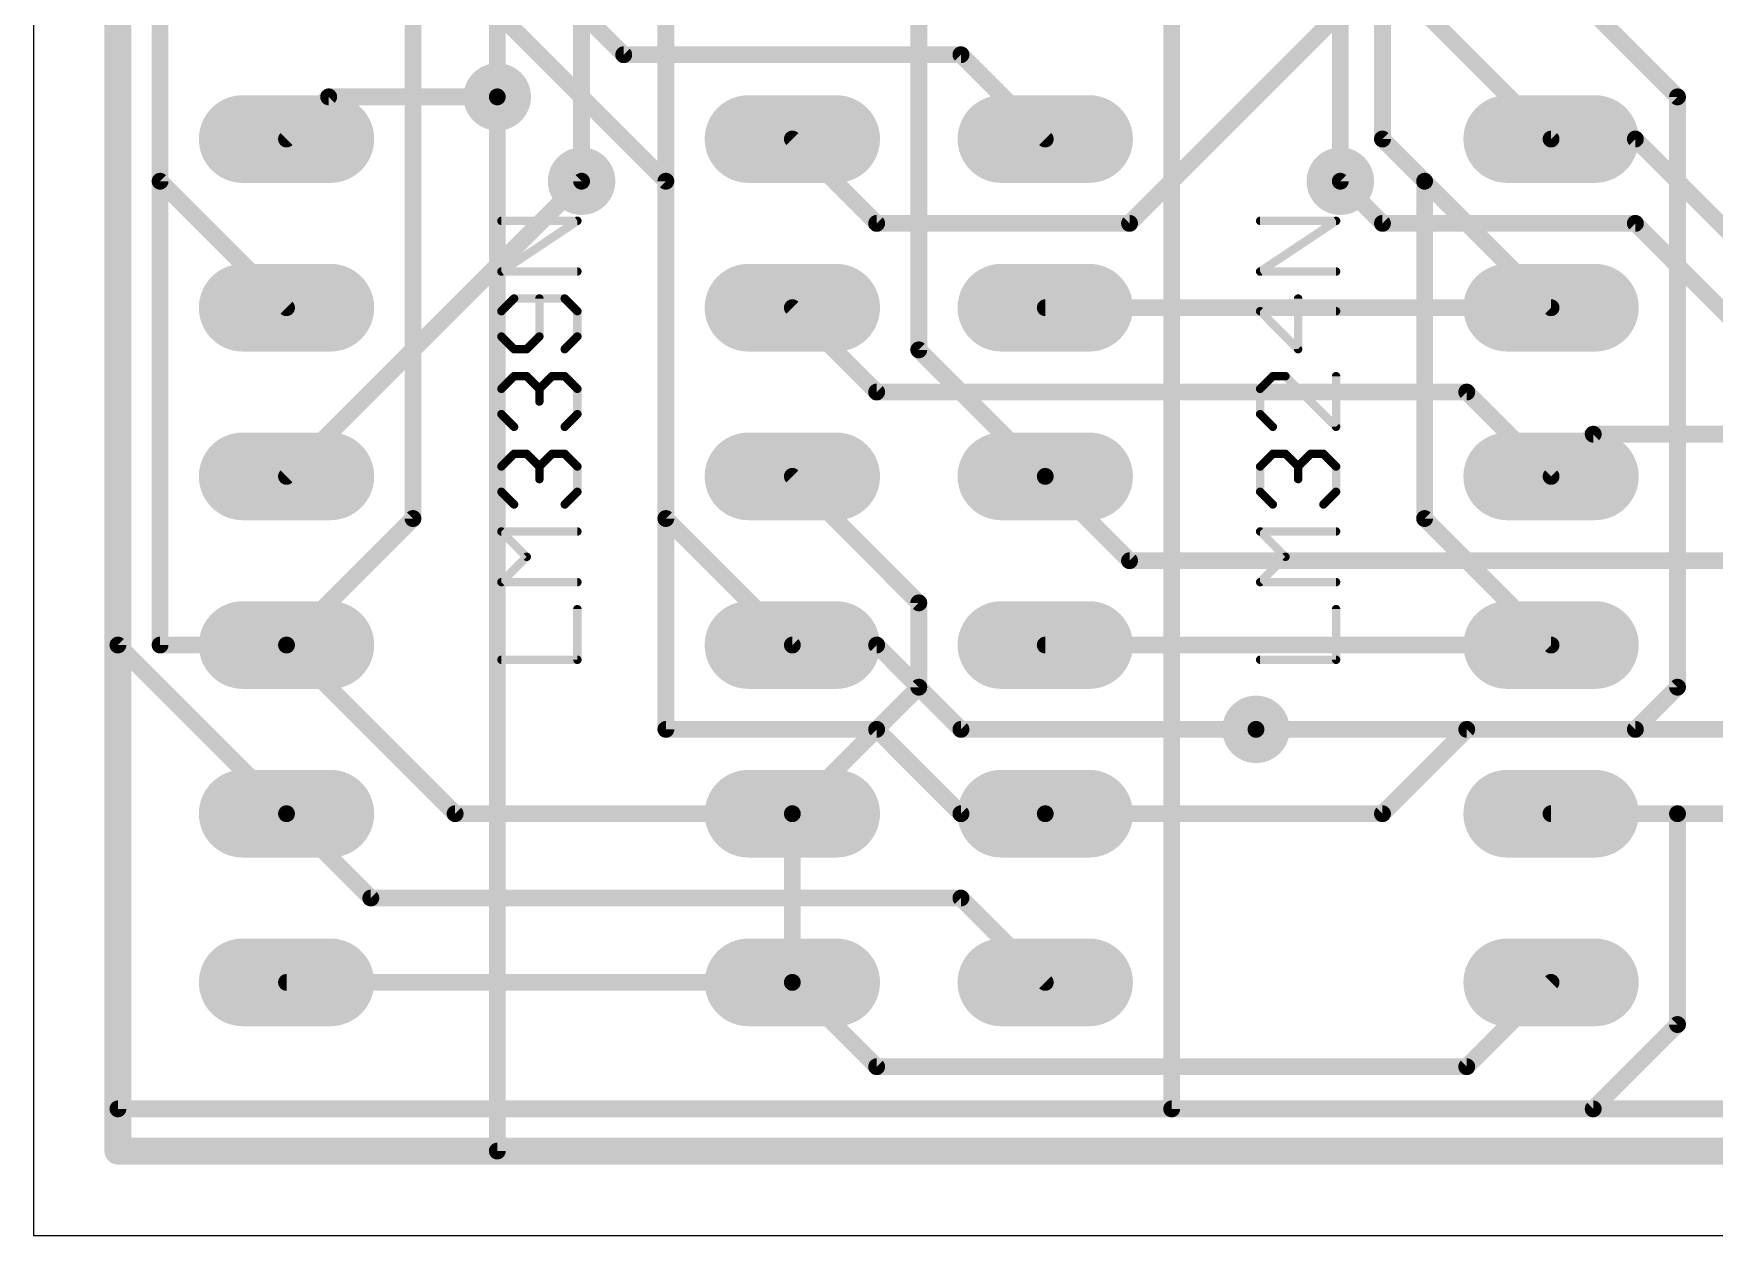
# Model space of a CAD drawing. Extents: x 0 to 1.69, y 0 to 1.95.
# Drawn here: x 0 to 0.997, y 0 to 0.713 of the extents above; entities that cross this region are included whole.
import ezdxf

# ---------------------------------------------------------------- set-up
doc = ezdxf.new("R2010")
doc.units = 0
for name, color, linetype in [('1', 22, 'CONTINUOUS'), ('16', 175, 'CONTINUOUS'), ('17', 82, 'CONTINUOUS'), ('18', 82, 'CONTINUOUS'), ('20', 7, 'CONTINUOUS'), ('23', 7, 'CONTINUOUS'), ('27', 253, 'CONTINUOUS')]:
    doc.layers.add(name, color=color, linetype=linetype)

# ---------------------------------------------------------------- blocks, each defined once
blk = doc.blocks.new('LONGP100')
at = {"const_width": 1}
blk.add_lwpolyline([(-0.5, 0), (0.5, 0)], dxfattribs=at)
at = {"const_width": 0.5}
for points in [[(-0.5, 0.25, 1), (-0.5, -0.25)], [(0.5, -0.25, 1), (0.5, 0.25)]]:
    blk.add_lwpolyline(points, format="xyb", dxfattribs=at)
blk = doc.blocks.new('ROUNDV')
at = {"const_width": 0.5}
blk.add_lwpolyline([(0, -0.25, 1), (0, 0.25, 1), (0, -0.25)], format="xyb", dxfattribs=at)

msp = doc.modelspace()

# ---------------------------------------------------------------- linework, layer by layer
at = {"layer": '1'}
for points, const_width in [([(0.05, 0.05), (0.05, 1.85)], 0.016), ([(0.05, 0.075), (0.05, 1)], 0.01), ([(0.075, 0.35), (0.075, 0.9)], 0.01), ([(0.35, 0.7), (0.2, 0.85)], 0.01), ([(0.375, 0.625), (0.2, 0.8)], 0.01), ([(0.85, 0.8), (0.65, 0.6)], 0.01), ([(0.55, 0.7), (0.35, 0.7)], 0.01), ([(0.6, 0.65), (0.55, 0.7)], 0.01), ([(0.175, 0.675), (0.15, 0.65)], 0.01), ([(0.275, 0.675), (0.175, 0.675)], 0.01), ([(0.5, 0.6), (0.45, 0.65)], 0.01), ([(0.9, 0.65), (0.95, 0.65)], 0.01), ([(0.95, 0.65), (1.025, 0.575)], 0.01), ([(0.325, 0.625), (0.15, 0.45)], 0.01), ([(0.375, 0.3), (0.375, 0.625)], 0.01), ([(0.8, 0.6), (0.775, 0.625)], 0.01), ([(0.65, 0.6), (0.5, 0.6)], 0.01), ([(0.95, 0.6), (0.8, 0.6)], 0.01), ([(1.025, 0.525), (0.95, 0.6)], 0.01), ([(0.5, 0.5), (0.45, 0.55)], 0.01), ([(0.9, 0.55), (0.6, 0.55)], 0.01), ([(0.85, 0.5), (0.5, 0.5)], 0.01), ([(0.9, 0.45), (0.85, 0.5)], 0.01), ([(0.925, 0.475), (0.9, 0.45)], 0.01), ([(1.1, 0.475), (0.925, 0.475)], 0.01), ([(0.65, 0.4), (0.6, 0.45)], 0.01), ([(1.05, 0.4), (0.65, 0.4)], 0.01), ([(0.15, 0.35), (0.075, 0.35)], 0.01), ([(0.25, 0.25), (0.15, 0.35)], 0.01), ([(0.45, 0.35), (0.5, 0.35)], 0.01), ([(0.5, 0.35), (0.55, 0.3)], 0.01), ([(0.9, 0.35), (0.6, 0.35)], 0.01), ([(0.5, 0.3), (0.375, 0.3)], 0.01), ([(0.55, 0.25), (0.5, 0.3)], 0.01), ([(0.55, 0.3), (0.725, 0.3)], 0.01), ([(0.85, 0.3), (0.8, 0.25)], 0.01), ([(1.325, 0.3), (0.85, 0.3)], 0.01), ([(0.2, 0.2), (0.15, 0.25)], 0.01), ([(0.45, 0.25), (0.25, 0.25)], 0.01), ([(0.6, 0.25), (0.55, 0.25)], 0.01), ([(0.8, 0.25), (0.6, 0.25)], 0.01), ([(0.975, 0.25), (0.9, 0.25)], 0.01), ([(1.35, 0.25), (0.975, 0.25)], 0.01), ([(0.975, 0.25), (0.975, 0.125)], 0.01), ([(0.55, 0.2), (0.2, 0.2)], 0.01), ([(0.6, 0.15), (0.55, 0.2)], 0.01), ([(0.45, 0.15), (0.15, 0.15)], 0.01), ([(0.45, 0.15), (0.5, 0.1)], 0.01), ([(0.85, 0.1), (0.9, 0.15)], 0.01), ([(0.975, 0.125), (0.925, 0.075)], 0.01), ([(0.5, 0.1), (0.85, 0.1)], 0.01), ([(0.925, 0.075), (0.05, 0.075)], 0.01), ([(1.6, 0.05), (0.05, 0.05)], 0.016)]:
    msp.add_lwpolyline(points, dxfattribs=dict(at, const_width=const_width))
for points, const_width in [([(0.35, 0.7025, 1), (0.35, 0.6975)], 0.005), ([(0.348232, 0.698232, 1), (0.351768, 0.701768)], 0.005), ([(0.551768, 0.701768, 1), (0.548232, 0.698232)], 0.005), ([(0.55, 0.6975, 1), (0.55, 0.7025)], 0.005), ([(0.175, 0.6775, 1), (0.175, 0.6725)], 0.005), ([(0.176768, 0.673232, 1), (0.173232, 0.676768)], 0.005), ([(0.275, 0.6725, 1), (0.275, 0.6775)], 0.005), ([(0.148232, 0.651768, 1), (0.151768, 0.648232)], 0.005), ([(0.451768, 0.651768, 1), (0.448232, 0.648232)], 0.005), ([(0.598232, 0.648232, 1), (0.601768, 0.651768)], 0.005), ([(0.9, 0.6525, 1), (0.9, 0.6475)], 0.005), ([(0.951768, 0.651768, 1), (0.948232, 0.648232)], 0.005), ([(0.95, 0.6475, 1), (0.95, 0.6525)], 0.005), ([(0.326768, 0.623232, 1), (0.323232, 0.626768)], 0.005), ([(0.3775, 0.625, 1), (0.3725, 0.625)], 0.005), ([(0.373232, 0.623232, 1), (0.376768, 0.626768)], 0.005), ([(0.776768, 0.626768, 1), (0.773232, 0.623232)], 0.005), ([(0.5, 0.6025, 1), (0.5, 0.5975)], 0.005), ([(0.498232, 0.598232, 1), (0.501768, 0.601768)], 0.005), ([(0.648232, 0.601768, 1), (0.651768, 0.598232)], 0.005), ([(0.65, 0.5975, 1), (0.65, 0.6025)], 0.005), ([(0.8, 0.6025, 1), (0.8, 0.5975)], 0.005), ([(0.798232, 0.598232, 1), (0.801768, 0.601768)], 0.005), ([(0.951768, 0.601768, 1), (0.948232, 0.598232)], 0.005), ([(0.95, 0.5975, 1), (0.95, 0.6025)], 0.005), ([(0.451768, 0.551768, 1), (0.448232, 0.548232)], 0.005), ([(0.6, 0.5525, 1), (0.6, 0.5475)], 0.005), ([(0.9, 0.5475, 1), (0.9, 0.5525)], 0.005), ([(0.5, 0.5025, 1), (0.5, 0.4975)], 0.005), ([(0.498232, 0.498232, 1), (0.501768, 0.501768)], 0.005), ([(0.851768, 0.501768, 1), (0.848232, 0.498232)], 0.005), ([(0.85, 0.4975, 1), (0.85, 0.5025)], 0.005), ([(0.925, 0.4775, 1), (0.925, 0.4725)], 0.005), ([(0.926768, 0.473232, 1), (0.923232, 0.476768)], 0.005), ([(0.148232, 0.451768, 1), (0.151768, 0.448232)], 0.005), ([(0.601768, 0.451768, 1), (0.598232, 0.448232)], 0.005), ([(0.898232, 0.451768, 1), (0.901768, 0.448232)], 0.005), ([(0.898232, 0.448232, 1), (0.901768, 0.451768)], 0.005), ([(0.65, 0.4025, 1), (0.65, 0.3975)], 0.005), ([(0.648232, 0.398232, 1), (0.651768, 0.401768)], 0.005), ([(0.075, 0.3525, 1), (0.075, 0.3475)], 0.005), ([(0.0725, 0.35, 1), (0.0775, 0.35)], 0.005), ([(0.151768, 0.351768, 1), (0.148232, 0.348232)], 0.005), ([(0.15, 0.3475, 1), (0.15, 0.3525)], 0.005), ([(0.45, 0.3525, 1), (0.45, 0.3475)], 0.005), ([(0.501768, 0.351768, 1), (0.498232, 0.348232)], 0.005), ([(0.5, 0.3475, 1), (0.5, 0.3525)], 0.005), ([(0.6, 0.3525, 1), (0.6, 0.3475)], 0.005), ([(0.9, 0.3475, 1), (0.9, 0.3525)], 0.005), ([(0.375, 0.3025, 1), (0.375, 0.2975)], 0.005), ([(0.3725, 0.3, 1), (0.3775, 0.3)], 0.005), ([(0.501768, 0.301768, 1), (0.498232, 0.298232)], 0.005), ([(0.5, 0.2975, 1), (0.5, 0.3025)], 0.005), ([(0.55, 0.3025, 1), (0.55, 0.2975)], 0.005), ([(0.548232, 0.298232, 1), (0.551768, 0.301768)], 0.005), ([(0.725, 0.2975, 1), (0.725, 0.3025)], 0.005), ([(0.85, 0.3025, 1), (0.85, 0.2975)], 0.005), ([(0.851768, 0.298232, 1), (0.848232, 0.301768)], 0.005), ([(0.151768, 0.251768, 1), (0.148232, 0.248232)], 0.005), ([(0.25, 0.2525, 1), (0.25, 0.2475)], 0.005), ([(0.248232, 0.248232, 1), (0.251768, 0.251768)], 0.005), ([(0.45, 0.2475, 1), (0.45, 0.2525)], 0.005), ([(0.55, 0.2525, 1), (0.55, 0.2475)], 0.005), ([(0.548232, 0.248232, 1), (0.551768, 0.251768)], 0.005), ([(0.6, 0.2525, 1), (0.6, 0.2475)], 0.005), ([(0.6, 0.2475, 1), (0.6, 0.2525)], 0.005), ([(0.798232, 0.251768, 1), (0.801768, 0.248232)], 0.005), ([(0.8, 0.2475, 1), (0.8, 0.2525)], 0.005), ([(0.9, 0.2525, 1), (0.9, 0.2475)], 0.005), ([(0.975, 0.2525, 1), (0.975, 0.2475)], 0.005), ([(0.9775, 0.25, 1), (0.9725, 0.25)], 0.005), ([(0.975, 0.2475, 1), (0.975, 0.2525)], 0.005), ([(0.2, 0.2025, 1), (0.2, 0.1975)], 0.005), ([(0.198232, 0.198232, 1), (0.201768, 0.201768)], 0.005), ([(0.551768, 0.201768, 1), (0.548232, 0.198232)], 0.005), ([(0.55, 0.1975, 1), (0.55, 0.2025)], 0.005), ([(0.15, 0.1525, 1), (0.15, 0.1475)], 0.005), ([(0.451768, 0.151768, 1), (0.448232, 0.148232)], 0.005), ([(0.45, 0.1475, 1), (0.45, 0.1525)], 0.005), ([(0.598232, 0.148232, 1), (0.601768, 0.151768)], 0.005), ([(0.901768, 0.148232, 1), (0.898232, 0.151768)], 0.005), ([(0.976768, 0.123232, 1), (0.973232, 0.126768)], 0.005), ([(0.9725, 0.125, 1), (0.9775, 0.125)], 0.005), ([(0.5, 0.1025, 1), (0.5, 0.0975)], 0.005), ([(0.498232, 0.098232, 1), (0.501768, 0.101768)], 0.005), ([(0.848232, 0.101768, 1), (0.851768, 0.098232)], 0.005), ([(0.85, 0.0975, 1), (0.85, 0.1025)], 0.005), ([(0.05, 0.0775, 1), (0.05, 0.0725)], 0.005), ([(0.925, 0.0725, 1), (0.925, 0.0775)], 0.005), ([(0.0475, 0.075, 1), (0.0525, 0.075)], 0.005), ([(0.923232, 0.076768, 1), (0.926768, 0.073232)], 0.005), ([(0.05, 0.054, 1), (0.05, 0.046)], 0.008), ([(0.046, 0.05, 1), (0.054, 0.05)], 0.008)]:
    msp.add_lwpolyline(points, format="xyb", dxfattribs=dict(at, const_width=const_width))
at = {"layer": '16'}
for points, const_width in [([(0.05, 0.05), (0.05, 1.85)], 0.016), ([(0.8, 0.65), (0.8, 1.5)], 0.01), ([(0.05, 0.35), (0.05, 1.3)], 0.01), ([(0.075, 1.225), (0.075, 0.625)], 0.01), ([(0.525, 0.525), (0.525, 1.225)], 0.01), ([(0.375, 1.125), (0.375, 0.425)], 0.01), ([(0.225, 0.425), (0.225, 0.9)], 0.01), ([(0.275, 0.85), (0.275, 0.675)], 0.01), ([(0.775, 0.625), (0.775, 0.825)], 0.01), ([(0.325, 0.775), (0.325, 0.625)], 0.01), ([(0.675, 0.775), (0.675, 0.075)], 0.01), ([(0.975, 0.675), (0.9, 0.75)], 0.01), ([(0.9, 0.65), (0.825, 0.725)], 0.01), ([(0.275, 0.675), (0.275, 0.05)], 0.01), ([(0.975, 0.325), (0.975, 0.675)], 0.01), ([(0.825, 0.625), (0.8, 0.65)], 0.01), ([(0.075, 0.625), (0.15, 0.55)], 0.01), ([(0.9, 0.55), (0.825, 0.625)], 0.01), ([(0.825, 0.625), (0.825, 0.425)], 0.01), ([(0.6, 0.45), (0.525, 0.525)], 0.01), ([(0.525, 0.375), (0.45, 0.45)], 0.01), ([(0.15, 0.35), (0.225, 0.425)], 0.01), ([(0.375, 0.425), (0.45, 0.35)], 0.01), ([(0.825, 0.425), (0.9, 0.35)], 0.01), ([(0.525, 0.325), (0.525, 0.375)], 0.01), ([(0.15, 0.25), (0.05, 0.35)], 0.01), ([(0.45, 0.25), (0.525, 0.325)], 0.01), ([(0.95, 0.3), (0.975, 0.325)], 0.01), ([(0.725, 0.3), (0.95, 0.3)], 0.01), ([(0.45, 0.15), (0.45, 0.25)], 0.01), ([(0.675, 0.075), (1.075, 0.075)], 0.01), ([(1.6, 0.05), (0.05, 0.05)], 0.016), ([(0.275, 0.05), (1.1, 0.05)], 0.01)]:
    msp.add_lwpolyline(points, dxfattribs=dict(at, const_width=const_width))
for points, const_width in [([(0.2775, 0.675, 1), (0.2725, 0.675)], 0.005), ([(0.9775, 0.675, 1), (0.9725, 0.675)], 0.005), ([(0.973232, 0.673232, 1), (0.976768, 0.676768)], 0.005), ([(0.2725, 0.675, 1), (0.2775, 0.675)], 0.005), ([(0.801768, 0.651768, 1), (0.798232, 0.648232)], 0.005), ([(0.7975, 0.65, 1), (0.8025, 0.65)], 0.005), ([(0.898232, 0.648232, 1), (0.901768, 0.651768)], 0.005), ([(0.076768, 0.626768, 1), (0.073232, 0.623232)], 0.005), ([(0.826768, 0.626768, 1), (0.823232, 0.623232)], 0.005), ([(0.8275, 0.625, 1), (0.8225, 0.625)], 0.005), ([(0.823232, 0.623232, 1), (0.826768, 0.626768)], 0.005), ([(0.0725, 0.625, 1), (0.0775, 0.625)], 0.005), ([(0.3225, 0.625, 1), (0.3275, 0.625)], 0.005), ([(0.7725, 0.625, 1), (0.7775, 0.625)], 0.005), ([(0.148232, 0.548232, 1), (0.151768, 0.551768)], 0.005), ([(0.898232, 0.548232, 1), (0.901768, 0.551768)], 0.005), ([(0.526768, 0.526768, 1), (0.523232, 0.523232)], 0.005), ([(0.5225, 0.525, 1), (0.5275, 0.525)], 0.005), ([(0.451768, 0.451768, 1), (0.448232, 0.448232)], 0.005), ([(0.598232, 0.448232, 1), (0.601768, 0.451768)], 0.005), ([(0.226768, 0.423232, 1), (0.223232, 0.426768)], 0.005), ([(0.376768, 0.426768, 1), (0.373232, 0.423232)], 0.005), ([(0.826768, 0.426768, 1), (0.823232, 0.423232)], 0.005), ([(0.2225, 0.425, 1), (0.2275, 0.425)], 0.005), ([(0.3725, 0.425, 1), (0.3775, 0.425)], 0.005), ([(0.8225, 0.425, 1), (0.8275, 0.425)], 0.005), ([(0.5275, 0.375, 1), (0.5225, 0.375)], 0.005), ([(0.523232, 0.373232, 1), (0.526768, 0.376768)], 0.005), ([(0.051768, 0.351768, 1), (0.048232, 0.348232)], 0.005), ([(0.0475, 0.35, 1), (0.0525, 0.35)], 0.005), ([(0.148232, 0.351768, 1), (0.151768, 0.348232)], 0.005), ([(0.448232, 0.348232, 1), (0.451768, 0.351768)], 0.005), ([(0.898232, 0.348232, 1), (0.901768, 0.351768)], 0.005), ([(0.526768, 0.323232, 1), (0.523232, 0.326768)], 0.005), ([(0.976768, 0.323232, 1), (0.973232, 0.326768)], 0.005), ([(0.5225, 0.325, 1), (0.5275, 0.325)], 0.005), ([(0.9725, 0.325, 1), (0.9775, 0.325)], 0.005), ([(0.725, 0.3025, 1), (0.725, 0.2975)], 0.005), ([(0.948232, 0.301768, 1), (0.951768, 0.298232)], 0.005), ([(0.95, 0.2975, 1), (0.95, 0.3025)], 0.005), ([(0.148232, 0.248232, 1), (0.151768, 0.251768)], 0.005), ([(0.4525, 0.25, 1), (0.4475, 0.25)], 0.005), ([(0.448232, 0.251768, 1), (0.451768, 0.248232)], 0.005), ([(0.4475, 0.15, 1), (0.4525, 0.15)], 0.005), ([(0.675, 0.0775, 1), (0.675, 0.0725)], 0.005), ([(0.6725, 0.075, 1), (0.6775, 0.075)], 0.005), ([(0.05, 0.054, 1), (0.05, 0.046)], 0.008), ([(0.046, 0.05, 1), (0.054, 0.05)], 0.008), ([(0.275, 0.0525, 1), (0.275, 0.0475)], 0.005), ([(0.2725, 0.05, 1), (0.2775, 0.05)], 0.005)]:
    msp.add_lwpolyline(points, format="xyb", dxfattribs=dict(at, const_width=const_width))
at = {"layer": '20'}
for p, q in [((0, 1.949606), (0, 0)), ((0, 0), (1.687008, 0))]:
    msp.add_line(p, q, dxfattribs=at)
at = {"layer": '23'}
for p in [(0.3, 0.45), (0.75, 0.45)]:
    msp.add_point(p, dxfattribs=at)
at = {"layer": '27', "const_width": 0.005}
for points in [[(0.277462, 0.57146), (0.3225, 0.601486)], [(0.3225, 0.601486), (0.277462, 0.601486)], [(0.727462, 0.57146), (0.7725, 0.601486)], [(0.7725, 0.601486), (0.727462, 0.601486)], [(0.3225, 0.57146), (0.277462, 0.57146)], [(0.7725, 0.57146), (0.727462, 0.57146)], [(0.284968, 0.555446), (0.277462, 0.54794)], [(0.277462, 0.54794), (0.277462, 0.532927)], [(0.314994, 0.555446), (0.284968, 0.555446)], [(0.299981, 0.532927), (0.299981, 0.555446)], [(0.3225, 0.54794), (0.314994, 0.555446)], [(0.3225, 0.532927), (0.3225, 0.54794)], [(0.7725, 0.54794), (0.727462, 0.54794)], [(0.727462, 0.54794), (0.749981, 0.525421)], [(0.749981, 0.525421), (0.749981, 0.555446)], [(0.277462, 0.532927), (0.284968, 0.525421)], [(0.292474, 0.525421), (0.299981, 0.532927)], [(0.314994, 0.525421), (0.3225, 0.532927)], [(0.284968, 0.525421), (0.292474, 0.525421)], [(0.277462, 0.501901), (0.284968, 0.509407)], [(0.284968, 0.509407), (0.292474, 0.509407)], [(0.292474, 0.509407), (0.299981, 0.501901)], [(0.299981, 0.501901), (0.307487, 0.509407)], [(0.307487, 0.509407), (0.314994, 0.509407)], [(0.314994, 0.509407), (0.3225, 0.501901)], [(0.734968, 0.509407), (0.727462, 0.501901)], [(0.742474, 0.509407), (0.734968, 0.509407)], [(0.7725, 0.479382), (0.742474, 0.509407)], [(0.7725, 0.509407), (0.7725, 0.479382)], [(0.277462, 0.486888), (0.277462, 0.501901)], [(0.299981, 0.501901), (0.299981, 0.494394)], [(0.3225, 0.501901), (0.3225, 0.486888)], [(0.727462, 0.501901), (0.727462, 0.486888)], [(0.284968, 0.479382), (0.277462, 0.486888)], [(0.3225, 0.486888), (0.314994, 0.479382)], [(0.727462, 0.486888), (0.734968, 0.479382)], [(0.277462, 0.455862), (0.284968, 0.463368)], [(0.284968, 0.463368), (0.292474, 0.463368)], [(0.292474, 0.463368), (0.299981, 0.455862)], [(0.299981, 0.455862), (0.307487, 0.463368)], [(0.307487, 0.463368), (0.314994, 0.463368)], [(0.314994, 0.463368), (0.3225, 0.455862)], [(0.727462, 0.455862), (0.734968, 0.463368)], [(0.734968, 0.463368), (0.742474, 0.463368)], [(0.742474, 0.463368), (0.749981, 0.455862)], [(0.749981, 0.455862), (0.757487, 0.463368)], [(0.757487, 0.463368), (0.764994, 0.463368)], [(0.764994, 0.463368), (0.7725, 0.455862)], [(0.277462, 0.440849), (0.277462, 0.455862)], [(0.299981, 0.455862), (0.299981, 0.448355)], [(0.3225, 0.455862), (0.3225, 0.440849)], [(0.727462, 0.440849), (0.727462, 0.455862)], [(0.749981, 0.455862), (0.749981, 0.448355)], [(0.7725, 0.455862), (0.7725, 0.440849)], [(0.284968, 0.433342), (0.277462, 0.440849)], [(0.3225, 0.440849), (0.314994, 0.433342)], [(0.734968, 0.433342), (0.727462, 0.440849)], [(0.7725, 0.440849), (0.764994, 0.433342)], [(0.292474, 0.402316), (0.277462, 0.417329)], [(0.277462, 0.417329), (0.3225, 0.417329)], [(0.742474, 0.402316), (0.727462, 0.417329)], [(0.727462, 0.417329), (0.7725, 0.417329)], [(0.277462, 0.387303), (0.292474, 0.402316)], [(0.727462, 0.387303), (0.742474, 0.402316)], [(0.3225, 0.387303), (0.277462, 0.387303)], [(0.7725, 0.387303), (0.727462, 0.387303)], [(0.3225, 0.341264), (0.3225, 0.371289)], [(0.7725, 0.341264), (0.7725, 0.371289)], [(0.277462, 0.341264), (0.3225, 0.341264)], [(0.727462, 0.341264), (0.7725, 0.341264)]]:
    msp.add_lwpolyline(points, dxfattribs=at)
at = {"layer": '27', "const_width": 0.0025}
for points in [[(0.277462, 0.602736, 1), (0.277462, 0.600236)], [(0.323193, 0.600446, 1), (0.321807, 0.602526)], [(0.3225, 0.600236, 1), (0.3225, 0.602736)], [(0.727462, 0.602736, 1), (0.727462, 0.600236)], [(0.773193, 0.600446, 1), (0.771807, 0.602526)], [(0.7725, 0.600236, 1), (0.7725, 0.602736)], [(0.276768, 0.5725, 1), (0.278155, 0.57042)], [(0.277462, 0.57271, 1), (0.277462, 0.57021)], [(0.3225, 0.57021, 1), (0.3225, 0.57271)], [(0.726768, 0.5725, 1), (0.728155, 0.57042)], [(0.727462, 0.57271, 1), (0.727462, 0.57021)], [(0.7725, 0.57021, 1), (0.7725, 0.57271)], [(0.278712, 0.54794, 1), (0.276212, 0.54794)], [(0.276578, 0.548824, 1), (0.278345, 0.547056)], [(0.284968, 0.556696, 1), (0.284968, 0.554196)], [(0.285852, 0.554563, 1), (0.284084, 0.55633)], [(0.301231, 0.555446, 1), (0.298731, 0.555446)], [(0.315877, 0.55633, 1), (0.31411, 0.554563)], [(0.314994, 0.554196, 1), (0.314994, 0.556696)], [(0.32375, 0.54794, 1), (0.32125, 0.54794)], [(0.321616, 0.547056, 1), (0.323384, 0.548824)], [(0.727462, 0.54919, 1), (0.727462, 0.54669)], [(0.728345, 0.548824, 1), (0.726578, 0.547056)], [(0.751231, 0.555446, 1), (0.748731, 0.555446)], [(0.7725, 0.54669, 1), (0.7725, 0.54919)], [(0.278345, 0.533811, 1), (0.276578, 0.532043)], [(0.276212, 0.532927, 1), (0.278712, 0.532927)], [(0.298731, 0.532927, 1), (0.301231, 0.532927)], [(0.300865, 0.532043, 1), (0.299097, 0.533811)], [(0.32125, 0.532927, 1), (0.32375, 0.532927)], [(0.323384, 0.532043, 1), (0.321616, 0.533811)], [(0.284968, 0.526671, 1), (0.284968, 0.524171)], [(0.284084, 0.524537, 1), (0.285852, 0.526305)], [(0.291591, 0.526305, 1), (0.293358, 0.524537)], [(0.292474, 0.524171, 1), (0.292474, 0.526671)], [(0.31411, 0.526305, 1), (0.315877, 0.524537)], [(0.748731, 0.525421, 1), (0.751231, 0.525421)], [(0.749097, 0.524537, 1), (0.750865, 0.526305)], [(0.284968, 0.510657, 1), (0.284968, 0.508157)], [(0.285852, 0.508523, 1), (0.284084, 0.510291)], [(0.293358, 0.510291, 1), (0.291591, 0.508523)], [(0.292474, 0.508157, 1), (0.292474, 0.510657)], [(0.307487, 0.510657, 1), (0.307487, 0.508157)], [(0.308371, 0.508523, 1), (0.306603, 0.510291)], [(0.315877, 0.510291, 1), (0.31411, 0.508523)], [(0.314994, 0.508157, 1), (0.314994, 0.510657)], [(0.734968, 0.510657, 1), (0.734968, 0.508157)], [(0.735852, 0.508523, 1), (0.734084, 0.510291)], [(0.743358, 0.510291, 1), (0.741591, 0.508523)], [(0.742474, 0.508157, 1), (0.742474, 0.510657)], [(0.77375, 0.509407, 1), (0.77125, 0.509407)], [(0.278712, 0.501901, 1), (0.276212, 0.501901)], [(0.276578, 0.502785, 1), (0.278345, 0.501017)], [(0.301231, 0.501901, 1), (0.298731, 0.501901)], [(0.299097, 0.502785, 1), (0.300865, 0.501017)], [(0.299097, 0.501017, 1), (0.300865, 0.502785)], [(0.32375, 0.501901, 1), (0.32125, 0.501901)], [(0.321616, 0.501017, 1), (0.323384, 0.502785)], [(0.728712, 0.501901, 1), (0.726212, 0.501901)], [(0.726578, 0.502785, 1), (0.728345, 0.501017)], [(0.278345, 0.487772, 1), (0.276578, 0.486004)], [(0.298731, 0.494394, 1), (0.301231, 0.494394)], [(0.323384, 0.486004, 1), (0.321616, 0.487772)], [(0.728345, 0.487772, 1), (0.726578, 0.486004)], [(0.276212, 0.486888, 1), (0.278712, 0.486888)], [(0.284084, 0.478498, 1), (0.285852, 0.480266)], [(0.31411, 0.480266, 1), (0.315877, 0.478498)], [(0.32125, 0.486888, 1), (0.32375, 0.486888)], [(0.726212, 0.486888, 1), (0.728712, 0.486888)], [(0.734084, 0.478498, 1), (0.735852, 0.480266)], [(0.77125, 0.479382, 1), (0.77375, 0.479382)], [(0.771616, 0.478498, 1), (0.773384, 0.480266)], [(0.284968, 0.464618, 1), (0.284968, 0.462118)], [(0.285852, 0.462484, 1), (0.284084, 0.464252)], [(0.293358, 0.464252, 1), (0.291591, 0.462484)], [(0.292474, 0.462118, 1), (0.292474, 0.464618)], [(0.307487, 0.464618, 1), (0.307487, 0.462118)], [(0.308371, 0.462484, 1), (0.306603, 0.464252)], [(0.315877, 0.464252, 1), (0.31411, 0.462484)], [(0.314994, 0.462118, 1), (0.314994, 0.464618)], [(0.734968, 0.464618, 1), (0.734968, 0.462118)], [(0.735852, 0.462484, 1), (0.734084, 0.464252)], [(0.743358, 0.464252, 1), (0.741591, 0.462484)], [(0.742474, 0.462118, 1), (0.742474, 0.464618)], [(0.757487, 0.464618, 1), (0.757487, 0.462118)], [(0.758371, 0.462484, 1), (0.756603, 0.464252)], [(0.765877, 0.464252, 1), (0.76411, 0.462484)], [(0.764994, 0.462118, 1), (0.764994, 0.464618)], [(0.278712, 0.455862, 1), (0.276212, 0.455862)], [(0.276578, 0.456745, 1), (0.278345, 0.454978)], [(0.301231, 0.455862, 1), (0.298731, 0.455862)], [(0.299097, 0.456745, 1), (0.300865, 0.454978)], [(0.298731, 0.448355, 1), (0.301231, 0.448355)], [(0.299097, 0.454978, 1), (0.300865, 0.456745)], [(0.32375, 0.455862, 1), (0.32125, 0.455862)], [(0.321616, 0.454978, 1), (0.323384, 0.456745)], [(0.728712, 0.455862, 1), (0.726212, 0.455862)], [(0.726578, 0.456745, 1), (0.728345, 0.454978)], [(0.751231, 0.455862, 1), (0.748731, 0.455862)], [(0.749097, 0.456745, 1), (0.750865, 0.454978)], [(0.748731, 0.448355, 1), (0.751231, 0.448355)], [(0.749097, 0.454978, 1), (0.750865, 0.456745)], [(0.77375, 0.455862, 1), (0.77125, 0.455862)], [(0.771616, 0.454978, 1), (0.773384, 0.456745)], [(0.278345, 0.441733, 1), (0.276578, 0.439965)], [(0.276212, 0.440849, 1), (0.278712, 0.440849)], [(0.32125, 0.440849, 1), (0.32375, 0.440849)], [(0.323384, 0.439965, 1), (0.321616, 0.441733)], [(0.728345, 0.441733, 1), (0.726578, 0.439965)], [(0.726212, 0.440849, 1), (0.728712, 0.440849)], [(0.77125, 0.440849, 1), (0.77375, 0.440849)], [(0.773384, 0.439965, 1), (0.771616, 0.441733)], [(0.284084, 0.432459, 1), (0.285852, 0.434226)], [(0.31411, 0.434226, 1), (0.315877, 0.432459)], [(0.734084, 0.432459, 1), (0.735852, 0.434226)], [(0.76411, 0.434226, 1), (0.765877, 0.432459)], [(0.278345, 0.418213, 1), (0.276578, 0.416445)], [(0.277462, 0.418579, 1), (0.277462, 0.416079)], [(0.3225, 0.416079, 1), (0.3225, 0.418579)], [(0.728345, 0.418213, 1), (0.726578, 0.416445)], [(0.727462, 0.418579, 1), (0.727462, 0.416079)], [(0.7725, 0.416079, 1), (0.7725, 0.418579)], [(0.293358, 0.401432, 1), (0.291591, 0.4032)], [(0.291591, 0.401432, 1), (0.293358, 0.4032)], [(0.743358, 0.401432, 1), (0.741591, 0.4032)], [(0.741591, 0.401432, 1), (0.743358, 0.4032)], [(0.277462, 0.388553, 1), (0.277462, 0.386053)], [(0.276578, 0.388187, 1), (0.278345, 0.386419)], [(0.3225, 0.386053, 1), (0.3225, 0.388553)], [(0.727462, 0.388553, 1), (0.727462, 0.386053)], [(0.726578, 0.388187, 1), (0.728345, 0.386419)], [(0.7725, 0.386053, 1), (0.7725, 0.388553)], [(0.32375, 0.371289, 1), (0.32125, 0.371289)], [(0.77375, 0.371289, 1), (0.77125, 0.371289)], [(0.277462, 0.342514, 1), (0.277462, 0.340014)], [(0.32125, 0.341264, 1), (0.32375, 0.341264)], [(0.3225, 0.340014, 1), (0.3225, 0.342514)], [(0.727462, 0.342514, 1), (0.727462, 0.340014)], [(0.77125, 0.341264, 1), (0.77375, 0.341264)], [(0.7725, 0.340014, 1), (0.7725, 0.342514)]]:
    msp.add_lwpolyline(points, format="xyb", dxfattribs=at)

# ---------------------------------------------------------------- block references
at = {"layer": '17', "xscale": 0.052, "yscale": 0.052}
for p in [(0.15, 0.65), (0.15, 0.65), (0.45, 0.65), (0.45, 0.65), (0.6, 0.65), (0.6, 0.65), (0.9, 0.65), (0.9, 0.65), (0.15, 0.55), (0.15, 0.55), (0.45, 0.55), (0.45, 0.55), (0.6, 0.55), (0.6, 0.55), (0.9, 0.55), (0.9, 0.55), (0.15, 0.45), (0.15, 0.45), (0.45, 0.45), (0.45, 0.45), (0.6, 0.45), (0.6, 0.45), (0.9, 0.45), (0.9, 0.45), (0.15, 0.35), (0.15, 0.35), (0.45, 0.35), (0.45, 0.35), (0.6, 0.35), (0.6, 0.35), (0.9, 0.35), (0.9, 0.35), (0.15, 0.25), (0.15, 0.25), (0.45, 0.25), (0.45, 0.25), (0.6, 0.25), (0.6, 0.25), (0.9, 0.25), (0.9, 0.25), (0.15, 0.15), (0.15, 0.15), (0.45, 0.15), (0.45, 0.15), (0.6, 0.15), (0.6, 0.15), (0.9, 0.15), (0.9, 0.15)]:
    msp.add_blockref('LONGP100', p, dxfattribs=at)
at = {"layer": '18', "xscale": 0.04, "yscale": 0.04}
for p in [(0.275, 0.675), (0.275, 0.675), (0.325, 0.625), (0.325, 0.625), (0.775, 0.625), (0.775, 0.625), (0.725, 0.3), (0.725, 0.3)]:
    msp.add_blockref('ROUNDV', p, dxfattribs=at)

doc.saveas('drawing.dxf')
